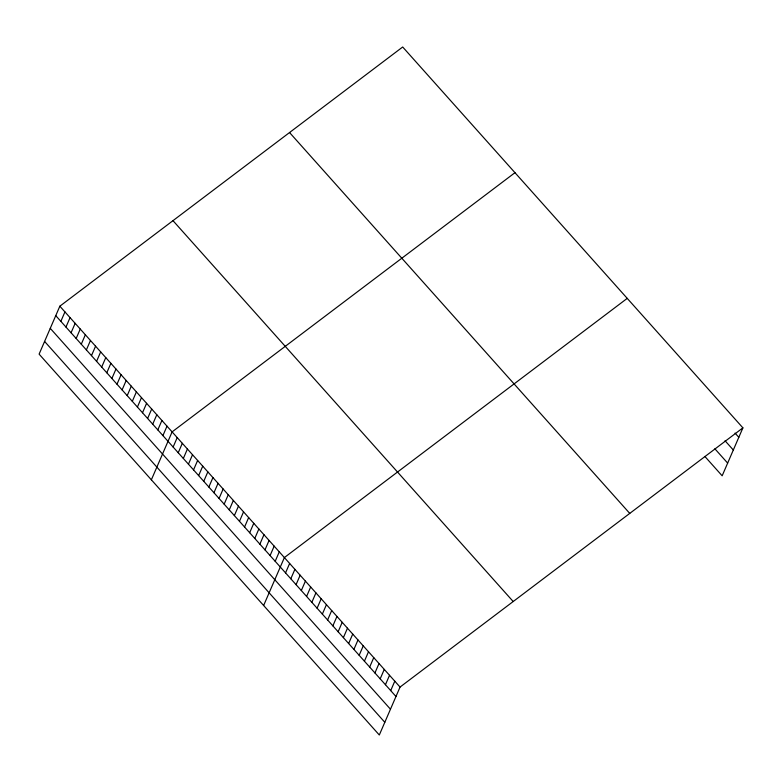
<?xml version="1.0" encoding="UTF-8"?>
<svg xmlns="http://www.w3.org/2000/svg" width="782" height="782" viewBox="0 0 782 782"><rect width="100%" height="100%" fill="white"/><g stroke="black" fill="none" stroke-linecap="round" stroke-linejoin="round"><path stroke-width="1.17" d="M59.843 306.202L39.1 354.138L379.309 735.002L400.052 687.065L742.9 427.862L402.691 46.998L59.843 306.202L400.052 687.065M60.859 321.353L64.945 311.91M65.962 327.062L70.048 317.629M71.064 332.78L75.15 323.337M76.167 338.489L80.253 329.046M81.279 344.207L85.355 334.764M86.382 349.916L90.458 340.473M91.484 355.634L95.57 346.191M96.587 361.343L100.673 351.9M101.689 367.051L105.775 357.618M106.792 372.77L110.878 363.327M111.894 378.478L115.98 369.045M116.997 384.197L121.083 374.754M122.1 389.905L126.185 380.463M127.202 395.624L131.288 386.181M132.305 401.332L136.391 391.89M137.407 407.051L141.493 397.608M142.51 412.759L146.596 403.317M147.612 418.468L151.698 409.035M152.715 424.186L156.801 414.743M157.817 429.895L161.903 420.462M162.92 435.613L167.006 426.17M151.366 479.816L172.108 431.879L514.967 172.685M173.125 447.04L177.211 437.597M178.237 452.749L182.314 443.306M183.34 458.467L187.416 449.024M188.442 464.176L192.528 454.733M193.545 469.884L197.631 460.451M198.648 475.603L202.734 466.16M203.75 481.311L207.836 471.878M208.853 487.03L212.939 477.587M213.955 492.738L218.041 483.296M219.058 498.457L223.144 489.014M224.16 504.165L228.246 494.723M229.263 509.884L233.349 500.441M234.365 515.592L238.451 506.149M239.468 521.301L243.554 511.868M244.571 527.019L248.656 517.576M249.673 532.728L253.759 523.295M254.776 538.446L258.862 529.003M259.878 544.155L263.964 534.712M264.981 549.873L269.067 540.43M270.083 555.582L274.169 546.139M275.196 561.3L279.272 551.857M263.632 605.503L284.384 557.566L627.232 298.372M285.547 572.893L289.633 563.451M290.806 578.778L294.892 569.345M296.065 584.662L300.151 575.229M301.324 590.557L305.41 581.114M306.583 596.441L310.669 586.999M311.842 602.326L315.928 592.883M317.101 608.21L321.187 598.768M322.36 614.095L326.436 604.652M327.609 619.979L331.695 610.547M332.868 625.874L336.954 616.431M338.127 631.758L342.213 622.316M343.386 637.643L347.472 628.2M348.645 643.527L352.731 634.085M353.904 649.412L357.99 639.969M359.163 655.296L363.249 645.864M364.422 661.181L368.498 651.748M369.671 667.075L373.757 657.633M374.93 672.96L379.016 663.517M380.189 678.844L384.275 669.402M385.448 684.729L389.534 675.286M390.707 690.614L394.793 681.171M742.9 427.862L722.157 475.798L704.885 456.463M735.06 433.101L738.814 437.304M725.051 440.755L733.321 450.012M714.885 448.8L727.651 463.1M289.555 132.539L629.754 513.403M172.988 220.661L513.188 601.524M55.757 315.635L395.966 696.498M50.263 328.342L390.462 709.206M44.594 341.431L384.803 722.294"/></g></svg>
